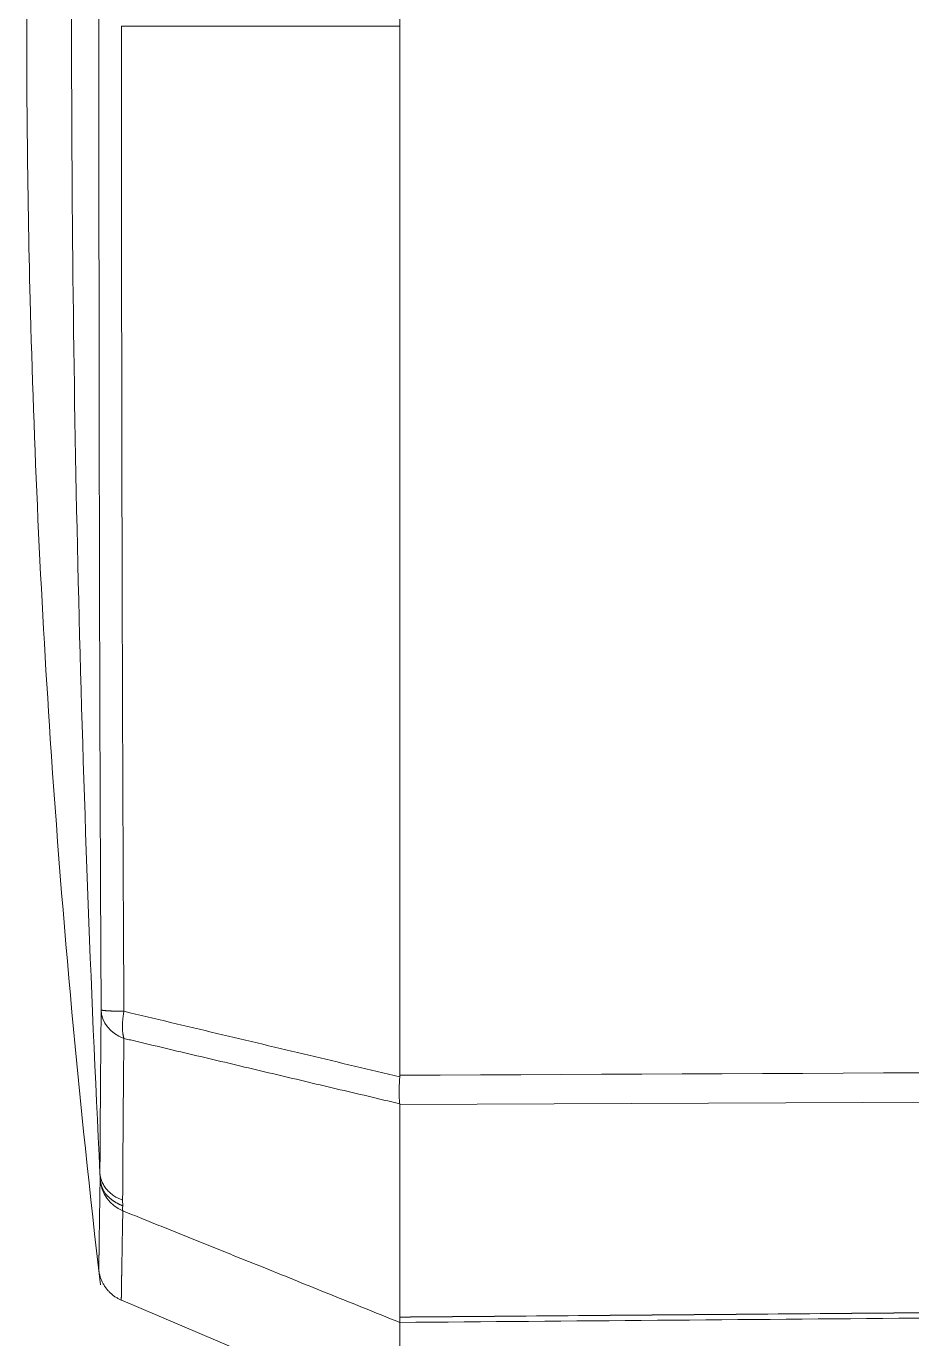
# Model space of a CAD drawing. Header units: millimetres. Extents: x 13235 to 13829, y -4257 to -3417.
# Drawn here: x 13431.859 to 13434.825, y -3504.516 to -3500.119 of the extents above; entities that cross this region are included whole.
import ezdxf

# ---------------------------------------------------------------- set-up
doc = ezdxf.new("R2010")
doc.units = ezdxf.units.MM
doc.header["$LTSCALE"] = 0.1
doc.layers.get('0').update_dxf_attribs({"lineweight": 15})

msp = doc.modelspace()

# ---------------------------------------------------------------- linework, layer by layer
at = {"linetype": 'Continuous', "lineweight": 18, "extrusion": (-1.22465e-16, -1, 0)}
for p, q in [((13433.1101, -3500.1194), (13433.1101, -3496.6053)), ((13433.1101, -3503.6334), (13433.1101, -3500.1194)), ((13433.1101, -3504.4432), (13433.1101, -3503.7317)), ((13432.1821, -3504.0704), (13432.1815, -3504.0513)), ((13432.1758, -3504.3859), (13433.1101, -3504.7825))]:
    msp.add_line(p, q, dxfattribs=at)
at = {"linetype": 'Continuous', "lineweight": 13, "extrusion": (-1.22465e-16, -1, 0)}
for p, q in [((13433.1101, -3500.1194), (13432.1776, -3500.1194)), ((13442.1225, -3503.6877), (13433.1101, -3503.7317))]:
    msp.add_line(p, q, dxfattribs=at)
at = {"linetype": 'Continuous', "lineweight": 13}
msp.add_ellipse((13432.2345, -3503.4135), major_axis=(-0.125, 0.0013), ratio=0.838133, start_param=0.019532, end_param=1.177843, dxfattribs=at)
at = {"linetype": 'Continuous', "lineweight": 18, "extrusion": (0, 0, -1)}
msp.add_ellipse((13432.8216, -3503.6285), major_axis=(0.2877, -0.1082), ratio=0.209041, start_param=6.164567, end_param=6.204716, dxfattribs=at)
at = {"linetype": 'Continuous', "lineweight": 18}
msp.add_ellipse((13432.2309, -3503.9742), major_axis=(-0.125, 0.0024), ratio=0.984883, start_param=0.070833, end_param=1.188043, dxfattribs=at)
for points, knots in [([(13432.1075, -3495.9033), (13432.042, -3496.4596), (13431.9477, -3497.4615), (13431.8778, -3498.8027), (13431.8553, -3499.9565), (13431.8672, -3501.1552), (13431.9348, -3502.6286), (13432.0359, -3503.7272), (13432.1075, -3504.3355)], [0, 0, 0, 0, 0.198683, 0.357276, 0.476619, 0.608293, 0.782756, 1, 1, 1, 1]), ([(13432.1055, -3496.2775), (13432.0422, -3497.5571), (13431.9788, -3500.1193), (13432.0422, -3502.6816), (13432.1055, -3503.9611)], [0, 0, 0, 0, 0.500015, 1, 1, 1, 1]), ([(13432.1055, -3503.9611), (13432.1056, -3503.9328), (13432.1059, -3503.8777), (13432.1064, -3503.7976), (13432.1069, -3503.7221), (13432.1074, -3503.6514), (13432.108, -3503.5855), (13432.1085, -3503.5243), (13432.109, -3503.4677), (13432.1094, -3503.4316), (13432.1096, -3503.4143)], [0, 0, 0, 0, 0.155477, 0.302239, 0.440288, 0.56963, 0.690268, 0.802206, 0.905449, 1, 1, 1, 1]), ([(13433.1097, -3503.7288), (13433.109, -3503.7236), (13433.1084, -3503.7177), (13433.1078, -3503.7078), (13433.1077, -3503.7043), (13433.1075, -3503.697), (13433.1075, -3503.6933), (13433.1075, -3503.6817), (13433.1077, -3503.6735), (13433.1083, -3503.6606), (13433.1086, -3503.6563), (13433.1092, -3503.6475), (13433.1095, -3503.643), (13433.1099, -3503.6386)], [0, 0, 0, 0, 0.25, 0.25, 0.375, 0.375, 0.5, 0.5, 0.75, 0.75, 0.875, 0.875, 1, 1, 1, 1]), ([(13432.1055, -3503.9611), (13432.1061, -3503.9703), (13432.1082, -3503.9797), (13432.1138, -3503.9936), (13432.1161, -3503.9981), (13432.1215, -3504.0069), (13432.1245, -3504.0112), (13432.1314, -3504.0193), (13432.1352, -3504.0232), (13432.1433, -3504.0304), (13432.1476, -3504.0337), (13432.1613, -3504.0429), (13432.1713, -3504.0477), (13432.1815, -3504.0513)], [0, 0, 0, 0, 0.25, 0.25, 0.375, 0.375, 0.5, 0.5, 0.625, 0.625, 0.75, 0.75, 1, 1, 1, 1]), ([(13432.1821, -3504.0704), (13432.1813, -3504.0701), (13432.1796, -3504.0695), (13432.1772, -3504.0685), (13432.1748, -3504.0674), (13432.1723, -3504.0663), (13432.1699, -3504.0652), (13432.1674, -3504.064), (13432.165, -3504.0628), (13432.1626, -3504.0615), (13432.1602, -3504.0602), (13432.1578, -3504.0588), (13432.1554, -3504.0573), (13432.153, -3504.0559), (13432.1506, -3504.0543), (13432.1483, -3504.0527), (13432.146, -3504.0511), (13432.1438, -3504.0493), (13432.1416, -3504.0476), (13432.1394, -3504.0457), (13432.1372, -3504.0438), (13432.1351, -3504.0419), (13432.1331, -3504.0398), (13432.1311, -3504.0377), (13432.1291, -3504.0356), (13432.1272, -3504.0333), (13432.1254, -3504.031), (13432.1233, -3504.0282), (13432.121, -3504.0249), (13432.1187, -3504.0211), (13432.1165, -3504.0173), (13432.1146, -3504.0136), (13432.1129, -3504.0098), (13432.1114, -3504.006), (13432.1101, -3504.0023), (13432.109, -3503.9986), (13432.1081, -3503.9949), (13432.1073, -3503.9912), (13432.1068, -3503.9876), (13432.1063, -3503.9841), (13432.1062, -3503.9817), (13432.1061, -3503.9805)], [0, 0, 0, 0, 0.018851, 0.037959, 0.057322, 0.076934, 0.096792, 0.11689, 0.137224, 0.15779, 0.178583, 0.199597, 0.22083, 0.242274, 0.263927, 0.285783, 0.307838, 0.330087, 0.352527, 0.375152, 0.397959, 0.420944, 0.444104, 0.467435, 0.490934, 0.5146, 0.538429, 0.562419, 0.599966, 0.636919, 0.673258, 0.708966, 0.744028, 0.778429, 0.812159, 0.845207, 0.877565, 0.909227, 0.940188, 0.970446, 1, 1, 1, 1]), ([(13432.1821, -3504.0875), (13432.182, -3504.0873), (13432.1819, -3504.0869), (13432.1817, -3504.0862), (13432.1816, -3504.0855), (13432.1815, -3504.0848), (13432.1814, -3504.084), (13432.1813, -3504.0831), (13432.1813, -3504.0822), (13432.1812, -3504.0812), (13432.1812, -3504.0801), (13432.1813, -3504.079), (13432.1813, -3504.0778), (13432.1814, -3504.0765), (13432.1815, -3504.0751), (13432.1816, -3504.0736), (13432.1818, -3504.0721), (13432.182, -3504.071), (13432.182, -3504.0704)], [0, 0, 0, 0, 0.060026, 0.119577, 0.178856, 0.238061, 0.297381, 0.356993, 0.417066, 0.477754, 0.539201, 0.601537, 0.66488, 0.729337, 0.795, 0.861952, 0.930265, 1, 1, 1, 1]), ([(13432.1821, -3504.0875), (13432.182, -3504.0896), (13432.1819, -3504.0938), (13432.1818, -3504.1), (13432.1817, -3504.1061), (13432.1816, -3504.1123), (13432.1815, -3504.1183), (13432.1814, -3504.1244), (13432.1813, -3504.1303), (13432.1812, -3504.1363), (13432.181, -3504.1421), (13432.1809, -3504.1479), (13432.1808, -3504.1537), (13432.1807, -3504.1594), (13432.1806, -3504.165), (13432.1805, -3504.1706), (13432.1804, -3504.1761), (13432.1803, -3504.1816), (13432.1802, -3504.187), (13432.1801, -3504.1924), (13432.1801, -3504.1977), (13432.18, -3504.2029), (13432.1799, -3504.2081), (13432.1798, -3504.2132), (13432.1797, -3504.2183), (13432.1796, -3504.2232), (13432.1795, -3504.2282), (13432.1794, -3504.233), (13432.1794, -3504.2378), (13432.1793, -3504.2426), (13432.1792, -3504.2473), (13432.1791, -3504.2519), (13432.179, -3504.2564), (13432.179, -3504.2609), (13432.1789, -3504.2653), (13432.1788, -3504.2696), (13432.1788, -3504.2739), (13432.1787, -3504.2781), (13432.1786, -3504.2822), (13432.1785, -3504.2863), (13432.1785, -3504.2903), (13432.1784, -3504.2942), (13432.1784, -3504.298), (13432.1783, -3504.3018), (13432.1782, -3504.3055), (13432.1782, -3504.3091), (13432.1781, -3504.3127), (13432.1781, -3504.3162), (13432.178, -3504.3196), (13432.178, -3504.3229), (13432.1779, -3504.3261), (13432.1779, -3504.3293), (13432.1778, -3504.3324), (13432.1778, -3504.3354), (13432.1777, -3504.3384), (13432.1777, -3504.3412), (13432.1776, -3504.344), (13432.1776, -3504.3467), (13432.1776, -3504.3493), (13432.1775, -3504.3518), (13432.1775, -3504.3542), (13432.1774, -3504.3566), (13432.1774, -3504.3589), (13432.1774, -3504.3611), (13432.1773, -3504.3632), (13432.1773, -3504.3652), (13432.1773, -3504.3671), (13432.1773, -3504.3689), (13432.1772, -3504.3707), (13432.1772, -3504.3724), (13432.1772, -3504.3739), (13432.1772, -3504.3754), (13432.1771, -3504.3768), (13432.1771, -3504.3781), (13432.1771, -3504.3793), (13432.1771, -3504.3804), (13432.1771, -3504.3815), (13432.1771, -3504.3824), (13432.177, -3504.3832), (13432.177, -3504.384), (13432.177, -3504.3846), (13432.177, -3504.3851), (13432.177, -3504.3856), (13432.177, -3504.3859), (13432.177, -3504.3862), (13432.177, -3504.3863), (13432.177, -3504.3864), (13432.177, -3504.3864)], [0, 0, 0, 0, 0.010587, 0.021201, 0.031844, 0.042514, 0.053213, 0.06394, 0.074695, 0.085478, 0.096288, 0.107127, 0.117994, 0.128889, 0.139812, 0.150764, 0.161743, 0.17275, 0.183785, 0.194849, 0.20594, 0.217059, 0.228207, 0.239382, 0.250586, 0.261818, 0.273077, 0.284365, 0.295681, 0.307025, 0.318396, 0.329796, 0.341224, 0.35268, 0.364164, 0.375677, 0.387217, 0.398785, 0.410381, 0.422006, 0.433658, 0.445338, 0.457047, 0.468783, 0.480548, 0.492341, 0.504161, 0.51601, 0.527887, 0.539792, 0.551725, 0.563686, 0.575675, 0.587692, 0.599737, 0.611811, 0.623912, 0.636041, 0.648199, 0.660384, 0.672598, 0.684839, 0.697109, 0.709407, 0.721732, 0.734086, 0.746468, 0.758878, 0.771316, 0.783782, 0.796276, 0.808799, 0.821349, 0.833927, 0.846534, 0.859168, 0.871831, 0.884521, 0.89724, 0.909987, 0.922762, 0.935565, 0.948395, 0.961255, 0.974142, 0.987057, 1, 1, 1, 1]), ([(13433.1102, -3504.4612), (13433.0269, -3504.4276), (13432.8722, -3504.3653), (13432.6946, -3504.2939), (13432.5777, -3504.2468), (13432.5098, -3504.2195), (13432.4427, -3504.1924), (13432.3764, -3504.1657), (13432.3109, -3504.1394), (13432.2462, -3504.1133), (13432.2034, -3504.096), (13432.1821, -3504.0875)], [0, 0, 0, 0, 0.269118, 0.499991, 0.574028, 0.647196, 0.719495, 0.790925, 0.861485, 0.931177, 1, 1, 1, 1]), ([(13442.1225, -3504.3867), (13441.9933, -3504.3878), (13441.2892, -3504.3936), (13440.01, -3504.4042), (13438.285, -3504.4184), (13436.5601, -3504.4327), (13434.8351, -3504.4469), (13433.6851, -3504.4564), (13433.1101, -3504.4612)], [0, 0, 0, 0, 0.042991, 0.234395, 0.425798, 0.6172, 0.808601, 1, 1, 1, 1]), ([(13433.1101, -3504.7825), (13433.1101, -3504.7825), (13433.1101, -3504.769), (13433.1101, -3504.7086), (13433.1101, -3504.6083), (13433.1101, -3504.5147), (13433.1101, -3504.4612)], [0, 0, 0, 0, 0.250365, 0.500243, 0.750122, 1, 1, 1, 1])]:
    msp.add_open_spline(points, degree=3, knots=knots, dxfattribs=at)
at = {"linetype": 'Continuous', "lineweight": 13}
for points, knots in [([(13432.1096, -3503.4143), (13432.1094, -3503.3937), (13432.1092, -3503.3525), (13432.1089, -3503.2903), (13432.1085, -3503.2277), (13432.1082, -3503.1647), (13432.1079, -3503.1013), (13432.1076, -3503.0374), (13432.1073, -3502.9731), (13432.107, -3502.9084), (13432.1068, -3502.8432), (13432.1065, -3502.7775), (13432.1062, -3502.7115), (13432.106, -3502.645), (13432.1058, -3502.578), (13432.1055, -3502.5107), (13432.1053, -3502.4428), (13432.1051, -3502.3746), (13432.1049, -3502.3059), (13432.1047, -3502.2367), (13432.1045, -3502.1671), (13432.1043, -3502.0971), (13432.1041, -3502.0266), (13432.104, -3501.9557), (13432.1038, -3501.8844), (13432.1037, -3501.8126), (13432.1035, -3501.7403), (13432.1034, -3501.6676), (13432.1032, -3501.5945), (13432.1031, -3501.5209), (13432.103, -3501.4468), (13432.1029, -3501.3724), (13432.1028, -3501.2974), (13432.1027, -3501.2221), (13432.1026, -3501.1462), (13432.1025, -3501.0699), (13432.1024, -3500.9932), (13432.1023, -3500.916), (13432.1023, -3500.8384), (13432.1022, -3500.7603), (13432.1021, -3500.6818), (13432.1021, -3500.6028), (13432.1021, -3500.5233), (13432.102, -3500.4434), (13432.102, -3500.3631), (13432.102, -3500.2823), (13432.102, -3500.201), (13432.102, -3500.0946), (13432.102, -3499.9637), (13432.102, -3499.8092), (13432.1021, -3499.6563), (13432.1022, -3499.5051), (13432.1023, -3499.3555), (13432.1024, -3499.2076), (13432.1026, -3499.0614), (13432.1028, -3498.9168), (13432.103, -3498.7738), (13432.1032, -3498.6325), (13432.1035, -3498.4929), (13432.1038, -3498.3549), (13432.1041, -3498.2185), (13432.1045, -3498.0837), (13432.1048, -3497.9506), (13432.1052, -3497.8191), (13432.1057, -3497.6892), (13432.1061, -3497.5609), (13432.1066, -3497.4343), (13432.1071, -3497.3092), (13432.1077, -3497.1858), (13432.1083, -3497.064), (13432.1089, -3496.9437), (13432.1093, -3496.8641), (13432.1096, -3496.8245)], [0, 0, 0, 0, 0.009373, 0.018811, 0.028314, 0.037883, 0.047518, 0.057218, 0.066985, 0.076817, 0.086714, 0.096678, 0.106708, 0.116804, 0.126966, 0.137195, 0.147489, 0.15785, 0.168278, 0.178772, 0.189333, 0.19996, 0.210655, 0.221416, 0.232244, 0.243139, 0.254102, 0.265132, 0.276229, 0.287393, 0.298625, 0.309925, 0.321292, 0.332727, 0.34423, 0.355801, 0.367441, 0.379148, 0.390924, 0.402768, 0.414681, 0.426663, 0.438713, 0.450832, 0.46302, 0.475278, 0.487604, 0.5, 0.523699, 0.547143, 0.570333, 0.59327, 0.615956, 0.63839, 0.660574, 0.682508, 0.704192, 0.725629, 0.746817, 0.767759, 0.788454, 0.808903, 0.829107, 0.849067, 0.868782, 0.888254, 0.907483, 0.92647, 0.945214, 0.963717, 0.981979, 1, 1, 1, 1]), ([(13432.1776, -3500.1194), (13432.1776, -3500.1411), (13432.1776, -3500.1844), (13432.1776, -3500.2491), (13432.1776, -3500.3136), (13432.1776, -3500.3778), (13432.1777, -3500.4417), (13432.1777, -3500.5053), (13432.1777, -3500.5686), (13432.1777, -3500.6317), (13432.1778, -3500.6944), (13432.1778, -3500.7569), (13432.1779, -3500.8191), (13432.1779, -3500.881), (13432.178, -3500.9426), (13432.1781, -3501.0039), (13432.1781, -3501.065), (13432.1782, -3501.1257), (13432.1783, -3501.1862), (13432.1784, -3501.2464), (13432.1785, -3501.3063), (13432.1786, -3501.3659), (13432.1787, -3501.4252), (13432.1788, -3501.4842), (13432.1789, -3501.543), (13432.179, -3501.6015), (13432.1791, -3501.6596), (13432.1792, -3501.7175), (13432.1794, -3501.7752), (13432.1795, -3501.8325), (13432.1796, -3501.8895), (13432.1798, -3501.9463), (13432.1799, -3502.0027), (13432.1801, -3502.0589), (13432.1802, -3502.1148), (13432.1804, -3502.1704), (13432.1806, -3502.2257), (13432.1808, -3502.2808), (13432.1809, -3502.3355), (13432.1811, -3502.39), (13432.1813, -3502.4441), (13432.1815, -3502.498), (13432.1817, -3502.5516), (13432.1819, -3502.605), (13432.1821, -3502.658), (13432.1823, -3502.7107), (13432.1825, -3502.7632), (13432.1828, -3502.8153), (13432.183, -3502.8672), (13432.1832, -3502.9188), (13432.1834, -3502.9701), (13432.1837, -3503.0212), (13432.1839, -3503.0719), (13432.1842, -3503.1224), (13432.1844, -3503.1725), (13432.1847, -3503.2224), (13432.185, -3503.272), (13432.1852, -3503.3213), (13432.1855, -3503.3703), (13432.1857, -3503.4029), (13432.1858, -3503.4191)], [0, 0, 0, 0, 0.019703, 0.039321, 0.058851, 0.078295, 0.097653, 0.116925, 0.13611, 0.155209, 0.174221, 0.193147, 0.211986, 0.230739, 0.249406, 0.267986, 0.28648, 0.304888, 0.323209, 0.341444, 0.359592, 0.377654, 0.39563, 0.413519, 0.431322, 0.449038, 0.466668, 0.484212, 0.501669, 0.51904, 0.536324, 0.553522, 0.570634, 0.587659, 0.604598, 0.621451, 0.638217, 0.654897, 0.67149, 0.687997, 0.704418, 0.720752, 0.737, 0.753162, 0.769237, 0.785226, 0.801128, 0.816944, 0.832674, 0.848317, 0.863874, 0.879345, 0.894729, 0.910027, 0.925238, 0.940363, 0.955402, 0.970354, 0.98522, 1, 1, 1, 1]), ([(13432.1858, -3503.4191), (13432.1849, -3503.4191), (13432.1832, -3503.4191), (13432.1806, -3503.4191), (13432.178, -3503.419), (13432.1754, -3503.419), (13432.1729, -3503.4189), (13432.1703, -3503.4189), (13432.1678, -3503.4188), (13432.1652, -3503.4187), (13432.1627, -3503.4187), (13432.1602, -3503.4186), (13432.1578, -3503.4185), (13432.1553, -3503.4184), (13432.1529, -3503.4184), (13432.1505, -3503.4183), (13432.1481, -3503.4182), (13432.1458, -3503.4181), (13432.1435, -3503.418), (13432.1412, -3503.4179), (13432.139, -3503.4178), (13432.1369, -3503.4177), (13432.1348, -3503.4176), (13432.1327, -3503.4175), (13432.1308, -3503.4174), (13432.1291, -3503.4172), (13432.1275, -3503.4171), (13432.1258, -3503.417), (13432.1242, -3503.4168), (13432.1226, -3503.4167), (13432.121, -3503.4165), (13432.1194, -3503.4163), (13432.1178, -3503.4161), (13432.1164, -3503.416), (13432.115, -3503.4158), (13432.1137, -3503.4156), (13432.1126, -3503.4154), (13432.1116, -3503.4152), (13432.1108, -3503.415), (13432.1101, -3503.4148), (13432.1097, -3503.4146), (13432.1096, -3503.4144), (13432.1096, -3503.4143)], [0, 0, 0, 0, 0.019555, 0.039269, 0.05915, 0.079204, 0.099437, 0.119856, 0.140467, 0.161275, 0.182285, 0.203503, 0.224932, 0.246578, 0.268444, 0.290534, 0.312851, 0.335399, 0.35818, 0.381196, 0.40445, 0.427943, 0.451677, 0.475653, 0.499872, 0.519872, 0.541022, 0.563332, 0.586808, 0.61146, 0.637292, 0.664312, 0.692523, 0.721928, 0.75253, 0.784328, 0.817321, 0.851505, 0.886875, 0.923421, 0.961134, 1, 1, 1, 1]), ([(13432.1857, -3503.5098), (13432.1856, -3503.5092), (13432.1852, -3503.5081), (13432.1848, -3503.5063), (13432.1843, -3503.5045), (13432.1839, -3503.5026), (13432.1835, -3503.5006), (13432.1831, -3503.4986), (13432.1827, -3503.4965), (13432.1824, -3503.4943), (13432.1821, -3503.492), (13432.1818, -3503.4896), (13432.1815, -3503.4871), (13432.1813, -3503.4844), (13432.1811, -3503.4817), (13432.181, -3503.4789), (13432.1809, -3503.4759), (13432.1808, -3503.4728), (13432.1808, -3503.4696), (13432.1808, -3503.4661), (13432.1809, -3503.4624), (13432.1811, -3503.4585), (13432.1813, -3503.4544), (13432.1816, -3503.45), (13432.182, -3503.4454), (13432.1825, -3503.4406), (13432.1831, -3503.4355), (13432.1839, -3503.4303), (13432.1847, -3503.4248), (13432.1854, -3503.421), (13432.1858, -3503.4191)], [0, 0, 0, 0, 0.026186, 0.052392, 0.078724, 0.105277, 0.132139, 0.159391, 0.187105, 0.215344, 0.244165, 0.273614, 0.303734, 0.334558, 0.366114, 0.398425, 0.43151, 0.46538, 0.500046, 0.536816, 0.575273, 0.615445, 0.657353, 0.701012, 0.746432, 0.793618, 0.842571, 0.893289, 0.945768, 1, 1, 1, 1]), ([(13432.1858, -3503.4191), (13432.2895, -3503.4438), (13432.496, -3503.4928), (13432.8041, -3503.5659), (13433.0084, -3503.6144), (13433.1101, -3503.6386)], [0, 0, 0, 0, 0.336738, 0.670072, 1, 1, 1, 1]), ([(13433.1101, -3503.6334), (13435.99, -3503.6194), (13439.0148, -3503.6046), (13442.0396, -3503.5899), (13442.1845, -3503.5892)], [0, 0, 0, 0, 0.952104, 1, 1, 1, 1]), ([(13432.1017, -3504.2857), (13432.1017, -3504.2857), (13432.1017, -3504.2857), (13432.1017, -3504.2856), (13432.1017, -3504.2854), (13432.1017, -3504.2852), (13432.1017, -3504.2849), (13432.1017, -3504.2846), (13432.1017, -3504.2841), (13432.1017, -3504.2836), (13432.1017, -3504.2831), (13432.1017, -3504.2825), (13432.1017, -3504.2818), (13432.1017, -3504.2811), (13432.1017, -3504.2803), (13432.1017, -3504.2794), (13432.1018, -3504.2785), (13432.1018, -3504.2775), (13432.1018, -3504.2764), (13432.1018, -3504.2753), (13432.1018, -3504.2742), (13432.1018, -3504.2729), (13432.1018, -3504.2717), (13432.1019, -3504.2703), (13432.1019, -3504.2689), (13432.1019, -3504.2675), (13432.1019, -3504.2659), (13432.1019, -3504.2644), (13432.102, -3504.2627), (13432.102, -3504.2611), (13432.102, -3504.2593), (13432.102, -3504.2575), (13432.102, -3504.2557), (13432.1021, -3504.2538), (13432.1021, -3504.2518), (13432.1021, -3504.2498), (13432.1021, -3504.2477), (13432.1022, -3504.2456), (13432.1022, -3504.2434), (13432.1022, -3504.2412), (13432.1023, -3504.2389), (13432.1023, -3504.2366), (13432.1023, -3504.2342), (13432.1024, -3504.2318), (13432.1024, -3504.2293), (13432.1024, -3504.2267), (13432.1024, -3504.2242), (13432.1025, -3504.2215), (13432.1025, -3504.2188), (13432.1026, -3504.2161), (13432.1026, -3504.2133), (13432.1026, -3504.2105), (13432.1027, -3504.2076), (13432.1027, -3504.2047), (13432.1027, -3504.2017), (13432.1028, -3504.1987), (13432.1028, -3504.1956), (13432.1029, -3504.1925), (13432.1029, -3504.1894), (13432.103, -3504.1861), (13432.103, -3504.1829), (13432.103, -3504.1796), (13432.1031, -3504.1763), (13432.1031, -3504.1729), (13432.1032, -3504.1695), (13432.1032, -3504.166), (13432.1033, -3504.1625), (13432.1033, -3504.1589), (13432.1034, -3504.1553), (13432.1034, -3504.1517), (13432.1035, -3504.148), (13432.1035, -3504.1443), (13432.1036, -3504.1405), (13432.1036, -3504.1367), (13432.1037, -3504.1329), (13432.1038, -3504.129), (13432.1038, -3504.1251), (13432.1039, -3504.1211), (13432.1039, -3504.1171), (13432.104, -3504.113), (13432.104, -3504.109), (13432.1041, -3504.1048), (13432.1042, -3504.1007), (13432.1042, -3504.0965), (13432.1043, -3504.0923), (13432.1044, -3504.088), (13432.1044, -3504.0837), (13432.1045, -3504.0794), (13432.1046, -3504.075), (13432.1046, -3504.0706), (13432.1047, -3504.0661), (13432.1048, -3504.0617), (13432.1048, -3504.0571), (13432.1049, -3504.0526), (13432.105, -3504.048), (13432.105, -3504.0434), (13432.1051, -3504.0388), (13432.1052, -3504.0341), (13432.1053, -3504.0294), (13432.1053, -3504.0246), (13432.1054, -3504.0198), (13432.1055, -3504.015), (13432.1056, -3504.0102), (13432.1057, -3504.0053), (13432.1057, -3504.0004), (13432.1058, -3503.9955), (13432.1059, -3503.9905), (13432.106, -3503.9855), (13432.106, -3503.9822), (13432.1061, -3503.9805)], [0, 0, 0, 0, 0.010429, 0.020837, 0.031225, 0.041592, 0.051939, 0.062266, 0.072571, 0.082857, 0.093122, 0.103366, 0.11359, 0.123794, 0.133977, 0.144139, 0.154281, 0.164403, 0.174504, 0.184585, 0.194645, 0.204685, 0.214704, 0.224703, 0.234681, 0.244639, 0.254576, 0.264493, 0.27439, 0.284266, 0.294122, 0.303957, 0.313772, 0.323566, 0.33334, 0.343093, 0.352826, 0.362539, 0.372231, 0.381903, 0.391554, 0.401185, 0.410796, 0.420386, 0.429955, 0.439504, 0.449033, 0.458542, 0.46803, 0.477497, 0.486944, 0.496371, 0.505777, 0.515163, 0.524529, 0.533874, 0.543198, 0.552503, 0.561786, 0.57105, 0.580293, 0.589516, 0.598718, 0.6079, 0.617061, 0.626202, 0.635323, 0.644423, 0.653503, 0.662563, 0.671602, 0.680621, 0.689619, 0.698597, 0.707555, 0.716492, 0.725409, 0.734306, 0.743182, 0.752038, 0.760873, 0.769688, 0.778483, 0.787257, 0.796011, 0.804745, 0.813458, 0.822151, 0.830823, 0.839476, 0.848107, 0.856719, 0.86531, 0.873881, 0.882431, 0.890961, 0.899471, 0.90796, 0.916429, 0.924878, 0.933306, 0.941714, 0.950101, 0.958469, 0.966816, 0.975142, 0.983448, 0.991734, 1, 1, 1, 1])]:
    msp.add_open_spline(points, degree=3, knots=knots, dxfattribs=at)
for points, degree in [([(13432.1857, -3503.5098), (13432.1831, -3503.7547), (13432.1815, -3504.0513)], 2), ([(13432.2569, -3503.5267), (13432.1857, -3503.5098)], 1)]:
    msp.add_open_spline(points, degree=degree, dxfattribs=at)
at = {"linetype": 'Continuous', "lineweight": 18}
for points, degree in [([(13433.1101, -3503.7289), (13432.2569, -3503.5267)], 1), ([(13433.1099, -3503.6386), (13433.1101, -3503.6369), (13433.1102, -3503.6351), (13433.1101, -3503.6334)], 3), ([(13432.1061, -3503.9805), (13432.1059, -3503.974), (13432.1057, -3503.9676), (13432.1055, -3503.9611)], 3), ([(13433.1101, -3504.4432), (13442.1225, -3504.3685)], 1), ([(13442.1225, -3504.3687), (13433.1101, -3504.4434)], 1), ([(13433.1101, -3504.4612), (13433.1098, -3504.4597), (13433.1094, -3504.4551), (13433.1097, -3504.4477), (13433.11, -3504.4432)], 3)]:
    msp.add_open_spline(points, degree=degree, dxfattribs=at)
msp.add_rational_spline([(13432.1017, -3504.2857), (13432.107, -3504.3315), (13432.1346, -3504.3684), (13432.177, -3504.3864)], [1.00002425154, 0.909611039125, 0.909611854432, 1.00002669746], degree=3, dxfattribs=at)

doc.saveas('drawing.dxf')
